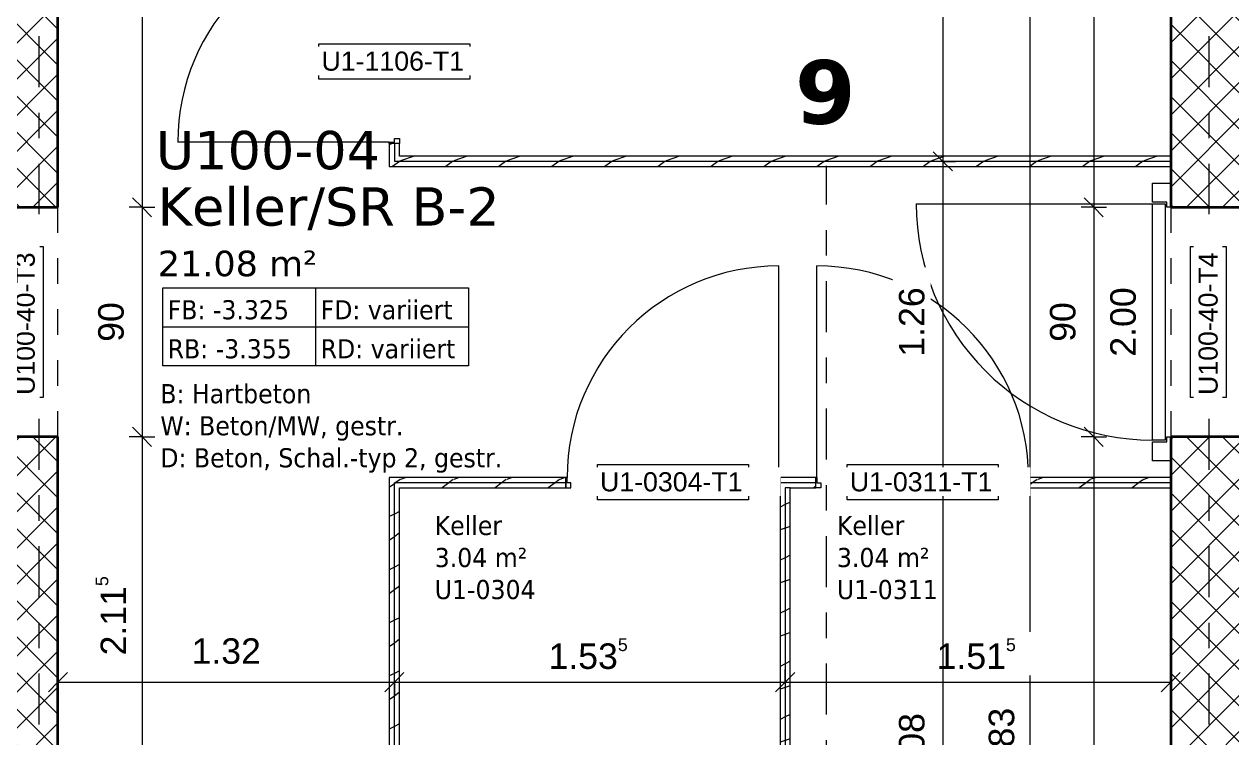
# Model space of a CAD drawing. Header units: metres. Extents: x -35.6 to 33, y -4 to 38.1.
# Drawn here: x -3.685 to 1.052, y 24.391 to 27.19 of the extents above; entities that cross this region are included whole.
import ezdxf

# ---------------------------------------------------------------- set-up
doc = ezdxf.new("R2010")
doc.units = ezdxf.units.M
doc.linetypes.add('_Rasterlinie_', pattern=[0.375, 0.2, -0.05, 0.075, -0.05])
doc.linetypes.add('Strich Punkt fein', pattern=[0.2, 0.1, -0.05, 0, -0.05])
for name, color, linetype, lineweight in [('A-____-____-DIMS', 7, 'Continuous', 5), ('A-____-____-DIMS-50', 7, 'Continuous', 5), ('A-AREA-____-IDEN', 7, 'Continuous', 5), ('A-DOOR-____-IDEN', 7, 'Continuous', 5), ('A-DOOR-____-OTLN', 7, 'Continuous', 9), ('A-DOOR-FRAM-MCUT', 7, 'Continuous', 9), ('A-DOOR-OPNG-OTLN', 7, 'Continuous', 9), ('A-WALL-____-MCUT', 7, 'Continuous', 35), ('A-WALL-____-PATT', 7, 'Continuous', 35), ('A-WALL-FNSH-MCUT', 7, 'Continuous', 35), ('S-GRID-____-OTLN', 7, 'Continuous', 5)]:
    doc.layers.add(name, color=color, linetype=linetype, lineweight=lineweight)
doc.layers.add('S-GRID-____-IDEN', color=7, linetype='Continuous', lineweight=9, true_color=0x5555aa)
doc.styles.add('Arial', font='arial.ttf', dxfattribs={"height": 0.1})
doc.styles.add('Arial_1', font='arial.ttf', dxfattribs={"height": 0.075})
doc.styles.add('Verdana_2', font='verdana.ttf', dxfattribs={"height": 0.1})
doc.styles.add('Verdana_3', font='verdana.ttf', dxfattribs={"width": 0.9, "height": 0.075})
doc.styles.add('Verdana_4', font='verdana.ttf', dxfattribs={"height": 0.15})
doc.styles.add('Verdana_B', font='verdana.ttf', dxfattribs={"height": 0.25})
doc.dimstyles.new('Arial_2_00mm_fein', dxfattribs={"dimscale": 0.3048, "dimtxt": 0.102026, "dimasz": 0.246063, "dimexe": 0.164042, "dimexo": 0.0625, "dimgap": 0.123031, "dimtad": 1, "dimdec": 1, "dimlfac": 100, "dimrnd": 0.5, "dimdsep": 46, "dimtxsty": 'Arial', "dimblk1": 'OBLIQUE', "dimblk2": 'OBLIQUE', "dimsah": 1, "dimcen": 0.09, "dimazin": 0, "dimtfac": 1, "dimtdec": 4, "dimtix": 1, "dimtmove": 0, "dimatfit": 3, "dimfxl": 0.164042, "dimfxlon": 1, "dimtvp": 1, "dimtfill": 1, "dimtolj": 1, "dimtzin": 0, "dimarcsym": 2})
doc.dimstyles.new('Arial_2_00mm_fein_2', dxfattribs={"dimscale": 0.3048, "dimtxt": 0.102026, "dimasz": 0.246063, "dimexe": 0.164042, "dimexo": 0.0625, "dimgap": 0.123031, "dimtad": 1, "dimrnd": 0.005, "dimzin": 0, "dimdsep": 46, "dimtxsty": 'Arial', "dimblk1": 'OBLIQUE', "dimblk2": 'OBLIQUE', "dimsah": 1, "dimcen": 0.09, "dimazin": 0, "dimtfac": 1, "dimtdec": 4, "dimtix": 1, "dimtmove": 0, "dimatfit": 3, "dimfxl": 0.164042, "dimfxlon": 1, "dimtvp": 1, "dimtfill": 1, "dimtolj": 1, "dimtzin": 0, "dimarcsym": 2})
doc.dimstyles.new('SUB_Rohbau_fein', dxfattribs={"dimscale": 0.3048, "dimtxt": 0.102026, "dimasz": 0.246063, "dimexe": 0.164042, "dimexo": 0.0625, "dimgap": 0.123031, "dimtad": 1, "dimdec": 1, "dimlfac": 100, "dimrnd": 0.5, "dimdsep": 46, "dimtxsty": 'Arial', "dimblk1": 'OBLIQUE', "dimblk2": 'OBLIQUE', "dimsah": 1, "dimcen": 0.09, "dimazin": 0, "dimtfac": 1, "dimtdec": 4, "dimtix": 1, "dimtmove": 0, "dimatfit": 3, "dimfxl": 0.164042, "dimfxlon": 1, "dimtvp": 1, "dimtfill": 1, "dimtolj": 1, "dimtzin": 0, "dimarcsym": 2})
doc.dimstyles.new('SUB_Rohbau_fein_1', dxfattribs={"dimscale": 0.3048, "dimtxt": 0.102026, "dimasz": 0.246063, "dimexe": 0.164042, "dimexo": 0.0625, "dimgap": 0.123031, "dimtad": 1, "dimrnd": 0.005, "dimzin": 0, "dimdsep": 46, "dimtxsty": 'Arial', "dimblk1": 'OBLIQUE', "dimblk2": 'OBLIQUE', "dimsah": 1, "dimcen": 0.09, "dimazin": 0, "dimtfac": 1, "dimtdec": 4, "dimtix": 1, "dimtmove": 0, "dimatfit": 3, "dimfxl": 0.164042, "dimfxlon": 1, "dimtvp": 1, "dimtfill": 1, "dimtolj": 1, "dimtzin": 0, "dimarcsym": 2})
doc.dimstyles.new('SUB_Rohbau_fein_2', dxfattribs={"dimscale": 0.3048, "dimtxt": 0.102026, "dimasz": 0.246063, "dimexe": 0.164042, "dimexo": 0.0625, "dimgap": 0.123031, "dimtad": 1, "dimrnd": 0.005, "dimzin": 0, "dimdsep": 46, "dimtxsty": 'Arial', "dimblk1": 'OBLIQUE', "dimblk2": 'OBLIQUE', "dimsah": 1, "dimcen": 0.09, "dimazin": 0, "dimtfac": 1, "dimtdec": 4, "dimtix": 1, "dimtmove": 2, "dimatfit": 3, "dimfxl": 0.164042, "dimfxlon": 1, "dimtvp": 1, "dimtfill": 1, "dimtolj": 1, "dimtzin": 0, "dimarcsym": 2})
doc.dimstyles.new('SUB_Rohbau_fein_7', dxfattribs={"dimscale": 0.3048, "dimtxt": 0.102026, "dimasz": 0.246063, "dimexe": 0.164042, "dimexo": 0.0625, "dimgap": 0.123031, "dimtad": 1, "dimrnd": 0.005, "dimzin": 0, "dimdsep": 46, "dimtxsty": 'Arial', "dimblk1": 'OBLIQUE', "dimblk2": 'OBLIQUE', "dimsah": 1, "dimcen": 0.09, "dimazin": 0, "dimtfac": 1, "dimtdec": 4, "dimtix": 1, "dimtmove": 0, "dimatfit": 3, "dimfxl": 0.164042, "dimfxlon": 1, "dimtvp": 1, "dimtfill": 1, "dimtolj": 1, "dimtzin": 0, "dimarcsym": 2})
pattern_1 = [(45, (0, 0), (-0.07071068, 0.07071068), []), (135, (0, 0), (-0.07071068, -0.07071068), [])]
pattern_2 = [(216.87, (0.0833, 0.20825), (0.624749256, 0.416501116), [0.10412, -0.93712]), (206.565, (0.20825, 0.14578), (-0.20825414, -0.2082493), [0.23283, -0.23283]), (198.435, (0.20825, 0.04165), (-0.41650024, -0.20824584), [0.13171, -0.52684])]

# ---------------------------------------------------------------- blocks, each defined once
blk = doc.blocks.new('TU DF 1 - Rahmenstock - stumpf einschlagend - 800x1900 Kellerabteil-41621821--01_UG_OK_FFB_AF_ro')
at = {"layer": 'A-DOOR-FRAM-MCUT', "color": 253, "true_color": 0x999999}
for p, q in [((-0.42, 0.02), (-0.4, 0.02)), ((-0.42, -0.02), (-0.42, 0.02)), ((-0.4, 0.02), (-0.4, 0)), ((0.4, 0.02), (0.42, 0.02)), ((0.4, 0), (0.4, 0.02)), ((0.42, 0.02), (0.42, -0.02)), ((-0.415, -0.02), (-0.42, -0.02)), ((-0.415, 0), (-0.415, -0.02)), ((-0.4, 0), (-0.415, 0)), ((0.415, 0), (0.4, 0)), ((0.415, -0.02), (0.415, 0)), ((0.42, -0.02), (0.415, -0.02))]:
    blk.add_line(p, q, dxfattribs=at)
at = {"layer": 'A-DOOR-OPNG-OTLN', "color": 253, "true_color": 0x999999}
blk.add_line((0.415, -0.02), (0.415, -0.85), dxfattribs=at)
blk.add_arc((0.415, -0.02), 0.83, 180, 270, dxfattribs=at)
blk = doc.blocks.new('TU DF 1 - Rahmenstock - stumpf einschlagend - 800x1900 Kellerabteil-V13--01_UG_OK_FFB_AF_ro')
at = {"layer": 'A-DOOR-FRAM-MCUT', "color": 253, "true_color": 0x999999}
for p, q in [((-0.415, 0.02), (-0.42, 0.02)), ((-0.42, 0.02), (-0.42, -0.02)), ((-0.415, 0), (-0.415, 0.02)), ((-0.4, 0), (-0.415, 0)), ((-0.4, -0.02), (-0.4, 0)), ((0.415, 0), (0.4, 0)), ((0.4, 0), (0.4, -0.02)), ((0.42, 0.02), (0.415, 0.02)), ((0.415, 0.02), (0.415, 0)), ((0.42, -0.02), (0.42, 0.02)), ((-0.42, -0.02), (-0.4, -0.02)), ((0.4, -0.02), (0.42, -0.02))]:
    blk.add_line(p, q, dxfattribs=at)
at = {"layer": 'A-DOOR-OPNG-OTLN', "color": 253, "true_color": 0x999999}
blk.add_line((0.415, 0.02), (0.415, 0.85), dxfattribs=at)
blk.add_arc((0.415, 0.02), 0.83, 90, 180, dxfattribs=at)
blk = doc.blocks.new('StA_TU_HBR_1HDF - n_B_90x200-42359773--01_UG_OK_FFB_AF_ro')
at = {"layer": 'A-DOOR-____-OTLN', "linetype": 'Strich Punkt fein'}
for p, q in [((0.45, 0.125), (-0.45, 0.125)), ((-0.45, -0.125), (0.45, -0.125))]:
    blk.add_line(p, q, dxfattribs=at)
at = {"layer": 'A-DOOR-____-OTLN'}
for p, q in [((-0.463, -0.197), (-0.463, -0.147)), ((-0.463, -0.147), (0.463, -0.147)), ((0.463, -0.147), (0.463, -0.197)), ((0.463, -0.197), (-0.463, -0.197))]:
    blk.add_line(p, q, dxfattribs=at)
at = {"layer": 'A-DOOR-FRAM-MCUT'}
for p, q in [((-0.545, -0.125), (-0.45, -0.125)), ((-0.545, -0.197), (-0.545, -0.125)), ((-0.47, -0.14), (-0.47, -0.197)), ((-0.45, -0.14), (-0.47, -0.14)), ((-0.45, -0.125), (-0.45, -0.14)), ((0.45, -0.125), (0.545, -0.125)), ((0.45, -0.14), (0.45, -0.125)), ((0.47, -0.14), (0.45, -0.14)), ((0.47, -0.197), (0.47, -0.14)), ((0.545, -0.125), (0.545, -0.197)), ((-0.47, -0.197), (-0.545, -0.197)), ((0.545, -0.197), (0.47, -0.197))]:
    blk.add_line(p, q, dxfattribs=at)
at = {"layer": 'A-DOOR-OPNG-OTLN'}
blk.add_line((-0.463, -1.123), (-0.463, -0.197), dxfattribs=at)
blk.add_arc((-0.463, -0.197), 0.926, 270, 0, dxfattribs=at)
blk = doc.blocks.new('StA_TU_HBR_1HDF - n_B_90x200-42359774--01_UG_OK_FFB_AF_ro')
at = {"layer": 'A-DOOR-____-OTLN', "linetype": 'Strich Punkt fein'}
for p, q in [((0.45, 0.15), (-0.45, 0.15)), ((-0.45, -0.15), (0.45, -0.15))]:
    blk.add_line(p, q, dxfattribs=at)
at = {"layer": 'A-DOOR-____-OTLN'}
for p, q in [((-0.463, -0.222), (-0.463, -0.172)), ((-0.463, -0.172), (0.463, -0.172)), ((0.463, -0.172), (0.463, -0.222)), ((0.463, -0.222), (-0.463, -0.222))]:
    blk.add_line(p, q, dxfattribs=at)
at = {"layer": 'A-DOOR-FRAM-MCUT'}
for p, q in [((-0.545, -0.15), (-0.45, -0.15)), ((-0.545, -0.222), (-0.545, -0.15)), ((-0.47, -0.165), (-0.47, -0.222)), ((-0.45, -0.165), (-0.47, -0.165)), ((-0.45, -0.15), (-0.45, -0.165)), ((0.45, -0.15), (0.545, -0.15)), ((0.45, -0.165), (0.45, -0.15)), ((0.47, -0.165), (0.45, -0.165)), ((0.47, -0.222), (0.47, -0.165)), ((0.545, -0.15), (0.545, -0.222)), ((-0.47, -0.222), (-0.545, -0.222)), ((0.545, -0.222), (0.47, -0.222))]:
    blk.add_line(p, q, dxfattribs=at)
at = {"layer": 'A-DOOR-OPNG-OTLN'}
blk.add_line((-0.463, -1.148), (-0.463, -0.222), dxfattribs=at)
blk.add_arc((-0.463, -0.222), 0.926, 270, 0, dxfattribs=at)
blk = doc.blocks.new('Beschriftung_Räume-SUB - OK_varriert-31033571--01_UG_OK_FFB_AF_ro')
at = {"layer": 'A-AREA-____-IDEN'}
for p, q in [((0, -0.01263), (0.024, -0.01263)), ((0, -0.018752), (0, -0.01263)), ((0.012, -0.01263), (0.012, -0.018752)), ((0.024, -0.01263), (0.024, -0.018752)), ((0, -0.015691), (0.024, -0.015691)), ((0.024, -0.018752), (0, -0.018752))]:
    blk.add_line(p, q, dxfattribs=at)
blk = doc.blocks.new('DIMBLOCK245--01_UG_OK_FFB_AF_ro')
at = {"layer": 'A-____-____-DIMS-50'}
for p, q in [((-3.223, 30.2016), (-3.2605, 30.2391)), ((-3.223, 30.2016), (-3.273, 30.2016)), ((-3.223, 30.2016), (-3.223, 26.4716)), ((-3.223, 30.2016), (-3.1855, 30.1641)), ((-3.223, 30.2016), (-3.173, 30.2016)), ((-3.223, 26.4716), (-3.2605, 26.5091)), ((-3.223, 26.4716), (-3.273, 26.4716)), ((-3.223, 26.4716), (-3.1855, 26.4341)), ((-3.223, 26.4716), (-3.173, 26.4716))]:
    blk.add_line(p, q, dxfattribs=at)
at = {"layer": 'A-____-____-DIMS-50', "color": 0, "insert": (-3.395, 28.2009), "char_height": 0.1, "width": 0.325653, "attachment_point": 1, "rotation": 90, "line_spacing_factor": 0.941778, "style": 'Arial', "bg_fill": 3, "box_fill_scale": 1.25, "bg_fill_color": 256, "bg_fill_true_color": 13158600, "bg_fill_transparency": 0}
blk.add_mtext('3.73', dxfattribs=at)
blk = doc.blocks.new('_Oblique')
at = {"color": 0, "linetype": 'ByBlock', "lineweight": -2}
blk.add_line((-0.5, -0.5), (0.5, 0.5), dxfattribs=at)
blk = doc.blocks.new('DIMBLOCK246--01_UG_OK_FFB_AF_ro')
at = {"layer": 'A-____-____-DIMS-50'}
for p, q in [((-3.223, 26.4716), (-3.2605, 26.5091)), ((-3.223, 26.4716), (-3.273, 26.4716)), ((-3.223, 26.4716), (-3.223, 25.5716)), ((-3.223, 26.4716), (-3.1855, 26.4341)), ((-3.223, 26.4716), (-3.173, 26.4716)), ((-3.223, 25.5716), (-3.2605, 25.6091)), ((-3.223, 25.5716), (-3.273, 25.5716)), ((-3.223, 25.5716), (-3.1855, 25.5341)), ((-3.223, 25.5716), (-3.173, 25.5716))]:
    blk.add_line(p, q, dxfattribs=at)
at = {"layer": 'A-____-____-DIMS-50', "color": 0, "insert": (-3.395, 25.944), "char_height": 0.1, "width": 0.186088, "attachment_point": 1, "rotation": 90, "line_spacing_factor": 0.941778, "style": 'Arial', "bg_fill": 3, "box_fill_scale": 1.25, "bg_fill_color": 256, "bg_fill_true_color": 13158600, "bg_fill_transparency": 0}
blk.add_mtext('90', dxfattribs=at)
blk = doc.blocks.new('DIMBLOCK247--01_UG_OK_FFB_AF_ro')
at = {"layer": 'A-____-____-DIMS-50'}
for p, q in [((-3.223, 25.5716), (-3.2605, 25.6091)), ((-3.223, 25.5716), (-3.273, 25.5716)), ((-3.223, 25.5716), (-3.223, 23.4566)), ((-3.223, 25.5716), (-3.1855, 25.5341)), ((-3.223, 25.5716), (-3.173, 25.5716)), ((-3.223, 23.4566), (-3.273, 23.4566)), ((-3.223, 23.4566), (-3.2605, 23.4941)), ((-3.223, 23.4566), (-3.1855, 23.4191)), ((-3.223, 23.4566), (-3.173, 23.4566))]:
    blk.add_line(p, q, dxfattribs=at)
at = {"layer": 'A-____-____-DIMS-50', "color": 0, "insert": (-3.4053, 24.714), "char_height": 0.1, "width": 0.388091, "attachment_point": 1, "rotation": 90, "line_spacing_factor": 0.941778, "style": 'Arial', "bg_fill": 3, "box_fill_scale": 1.25, "bg_fill_color": 256, "bg_fill_true_color": 13158600, "bg_fill_transparency": 0}
blk.add_mtext('2.11\\A2\\H0.5x;\\S5^  ;\\H2x;', dxfattribs=at)
blk = doc.blocks.new('DIMBLOCK252--01_UG_OK_FFB_AF_ro')
at = {"layer": 'A-____-____-DIMS-50'}
for p, q in [((0.5102, 31.1016), (0.4727, 31.1391)), ((0.5102, 31.1016), (0.4602, 31.1016)), ((0.5102, 31.1016), (0.5102, 26.4716)), ((0.5102, 31.1016), (0.5477, 31.0641)), ((0.5102, 31.1016), (0.5602, 31.1016)), ((0.5102, 26.4716), (0.4727, 26.5091)), ((0.5102, 26.4716), (0.4602, 26.4716)), ((0.5102, 26.4716), (0.5477, 26.4341)), ((0.5102, 26.4716), (0.5602, 26.4716))]:
    blk.add_line(p, q, dxfattribs=at)
at = {"layer": 'A-____-____-DIMS-50', "color": 0, "insert": (0.3382, 28.6509), "char_height": 0.1, "width": 0.325653, "attachment_point": 1, "rotation": 90, "line_spacing_factor": 0.941778, "style": 'Arial', "bg_fill": 3, "box_fill_scale": 1.25, "bg_fill_color": 256, "bg_fill_true_color": 13158600, "bg_fill_transparency": 0}
blk.add_mtext('4.63', dxfattribs=at)
blk = doc.blocks.new('DIMBLOCK253--01_UG_OK_FFB_AF_ro')
at = {"layer": 'A-____-____-DIMS-50'}
for p, q in [((0.5102, 26.4716), (0.4727, 26.5091)), ((0.5102, 26.4716), (0.4602, 26.4716)), ((0.5102, 26.4716), (0.5102, 25.5716)), ((0.5102, 26.4716), (0.5477, 26.4341)), ((0.5102, 26.4716), (0.5602, 26.4716)), ((0.5102, 25.5716), (0.4727, 25.6091)), ((0.5102, 25.5716), (0.4602, 25.5716)), ((0.5102, 25.5716), (0.5477, 25.5341)), ((0.5102, 25.5716), (0.5602, 25.5716))]:
    blk.add_line(p, q, dxfattribs=at)
at = {"layer": 'A-____-____-DIMS-50', "color": 0, "char_height": 0.1, "attachment_point": 1, "rotation": 90, "line_spacing_factor": 0.941778, "style": 'Arial', "bg_fill": 3, "box_fill_scale": 1.25, "bg_fill_color": 256, "bg_fill_true_color": 13158600, "bg_fill_transparency": 0}
for s, insert, width in [('2.00', (0.5748, 25.8859), 0.325653), ('90', (0.3382, 25.944), 0.186088)]:
    blk.add_mtext(s, dxfattribs=dict(at, insert=insert, width=width))
blk = doc.blocks.new('DIMBLOCK254--01_UG_OK_FFB_AF_ro')
at = {"layer": 'A-____-____-DIMS-50'}
for p, q in [((0.5102, 25.5716), (0.4727, 25.6091)), ((0.5102, 25.5716), (0.4602, 25.5716)), ((0.5102, 25.5716), (0.5102, 18.2716)), ((0.5102, 25.5716), (0.5477, 25.5341)), ((0.5102, 25.5716), (0.5602, 25.5716)), ((0.5102, 18.2716), (0.4727, 18.3091)), ((0.5102, 18.2716), (0.4602, 18.2716)), ((0.5102, 18.2716), (0.5477, 18.2341)), ((0.5102, 18.2716), (0.5602, 18.2716))]:
    blk.add_line(p, q, dxfattribs=at)
at = {"layer": 'A-____-____-DIMS-50', "color": 0, "insert": (0.3382, 21.7859), "char_height": 0.1, "width": 0.325653, "attachment_point": 1, "rotation": 90, "line_spacing_factor": 0.941778, "style": 'Arial', "bg_fill": 3, "box_fill_scale": 1.25, "bg_fill_color": 256, "bg_fill_true_color": 13158600, "bg_fill_transparency": 0}
blk.add_mtext('7.30', dxfattribs=at)
blk = doc.blocks.new('DIMBLOCK255--01_UG_OK_FFB_AF_ro')
at = {"layer": 'A-____-____-DIMS-50'}
for p, q in [((0.2602, 31.1016), (0.2227, 31.1391)), ((0.2602, 31.1016), (0.2102, 31.1016)), ((0.2602, 18.2716), (0.2602, 31.1016)), ((0.2602, 31.1016), (0.2977, 31.0641)), ((0.2602, 31.1016), (0.3102, 31.1016)), ((0.2602, 18.2716), (0.2227, 18.3091)), ((0.2602, 18.2716), (0.2102, 18.2716)), ((0.2602, 18.2716), (0.2977, 18.2341)), ((0.2602, 18.2716), (0.3102, 18.2716))]:
    blk.add_line(p, q, dxfattribs=at)
at = {"layer": 'A-____-____-DIMS-50', "color": 0, "insert": (0.0982, 24.1591), "char_height": 0.1, "width": 0.418697, "attachment_point": 1, "rotation": 90, "line_spacing_factor": 0.941778, "style": 'Arial', "bg_fill": 3, "box_fill_scale": 1.25, "bg_fill_color": 256, "bg_fill_true_color": 13158600, "bg_fill_transparency": 0}
blk.add_mtext('12.83', dxfattribs=at)
blk = doc.blocks.new('DIMBLOCK1058--01_UG_OK_FFB_AF_ro')
at = {"layer": 'A-____-____-DIMS-50'}
for p, q in [((-3.553, 24.6091), (-3.553, 24.6591)), ((-3.553, 24.6091), (-3.5155, 24.6466)), ((-2.233, 24.6091), (-2.233, 24.6591)), ((-2.233, 24.6091), (-2.1955, 24.6466)), ((-3.553, 24.6091), (-3.5905, 24.5716)), ((-3.553, 24.6091), (-2.233, 24.6091)), ((-3.553, 24.6091), (-3.553, 24.5591)), ((-2.233, 24.6091), (-2.2705, 24.5716)), ((-2.233, 24.6091), (-2.233, 24.5591))]:
    blk.add_line(p, q, dxfattribs=at)
at = {"layer": 'A-____-____-DIMS-50', "color": 0, "insert": (-3.0287, 24.7811), "char_height": 0.1, "width": 0.325653, "attachment_point": 1, "line_spacing_factor": 0.941778, "style": 'Arial', "bg_fill": 3, "box_fill_scale": 1.25, "bg_fill_color": 256, "bg_fill_true_color": 13158600, "bg_fill_transparency": 0}
blk.add_mtext('1.32', dxfattribs=at)
blk = doc.blocks.new('DIMBLOCK1059--01_UG_OK_FFB_AF_ro')
at = {"layer": 'A-____-____-DIMS-50'}
for p, q in [((-2.233, 24.6091), (-2.233, 24.6591)), ((-2.233, 24.6091), (-2.1955, 24.6466)), ((-0.7005, 24.6091), (-0.7005, 24.6591)), ((-0.7005, 24.6091), (-0.663, 24.6466)), ((-2.233, 24.6091), (-2.2705, 24.5716)), ((-2.233, 24.6091), (-0.7005, 24.6091)), ((-2.233, 24.6091), (-2.233, 24.5591)), ((-0.7005, 24.6091), (-0.738, 24.5716)), ((-0.7005, 24.6091), (-0.7005, 24.5591))]:
    blk.add_line(p, q, dxfattribs=at)
at = {"layer": 'A-____-____-DIMS-50', "color": 0, "insert": (-1.6285, 24.7811), "char_height": 0.1, "width": 0.388091, "attachment_point": 1, "line_spacing_factor": 0.941778, "style": 'Arial', "bg_fill": 3, "box_fill_scale": 1.25, "bg_fill_color": 256, "bg_fill_true_color": 13158600, "bg_fill_transparency": 0}
blk.add_mtext('1.53\\A2\\H0.5x;\\S5^  ;\\H2x;', dxfattribs=at)
blk = doc.blocks.new('DIMBLOCK1060--01_UG_OK_FFB_AF_ro')
at = {"layer": 'A-____-____-DIMS-50'}
for p, q in [((-0.7005, 24.6091), (-0.7005, 24.6591)), ((-0.7005, 24.6091), (-0.663, 24.6466)), ((0.812, 24.6091), (0.812, 24.6591)), ((0.812, 24.6091), (0.8495, 24.6466)), ((-0.7005, 24.6091), (-0.738, 24.5716)), ((-0.7005, 24.6091), (0.812, 24.6091)), ((-0.7005, 24.6091), (-0.7005, 24.5591)), ((0.812, 24.6091), (0.7745, 24.5716)), ((0.812, 24.6091), (0.812, 24.5591))]:
    blk.add_line(p, q, dxfattribs=at)
at = {"layer": 'A-____-____-DIMS-50', "color": 0, "insert": (-0.106, 24.7811), "char_height": 0.1, "width": 0.388091, "attachment_point": 1, "line_spacing_factor": 0.941778, "style": 'Arial', "bg_fill": 3, "box_fill_scale": 1.25, "bg_fill_color": 256, "bg_fill_true_color": 13158600, "bg_fill_transparency": 0}
blk.add_mtext('1.51\\A2\\H0.5x;\\S5^  ;\\H2x;', dxfattribs=at)
blk = doc.blocks.new('DIMBLOCK1062--01_UG_OK_FFB_AF_ro')
at = {"layer": 'A-____-____-DIMS-50'}
for p, q in [((-0.082, 28.3316), (-0.132, 28.3316)), ((-0.082, 28.3316), (-0.1195, 28.3691)), ((-0.082, 28.3316), (-0.082, 26.6516)), ((-0.082, 28.3316), (-0.0445, 28.2941)), ((-0.082, 28.3316), (-0.032, 28.3316)), ((-0.082, 26.6516), (-0.1195, 26.6891)), ((-0.082, 26.6516), (-0.132, 26.6516)), ((-0.082, 26.6516), (-0.0445, 26.6141)), ((-0.082, 26.6516), (-0.032, 26.6516))]:
    blk.add_line(p, q, dxfattribs=at)
at = {"layer": 'A-____-____-DIMS-50', "color": 0, "insert": (-0.254, 27.3279), "char_height": 0.1, "width": 0.325653, "attachment_point": 1, "rotation": 90, "line_spacing_factor": 0.941778, "style": 'Arial', "bg_fill": 3, "box_fill_scale": 1.25, "bg_fill_color": 256, "bg_fill_true_color": 13158600, "bg_fill_transparency": 0}
blk.add_mtext('1.68', dxfattribs=at)
blk = doc.blocks.new('DIMBLOCK1063--01_UG_OK_FFB_AF_ro')
at = {"layer": 'A-____-____-DIMS-50'}
for p, q in [((-0.082, 26.6516), (-0.1195, 26.6891)), ((-0.082, 26.6516), (-0.132, 26.6516)), ((-0.082, 26.6516), (-0.082, 25.3916)), ((-0.082, 26.6516), (-0.0445, 26.6141)), ((-0.082, 26.6516), (-0.032, 26.6516)), ((-0.082, 25.3916), (-0.1195, 25.4291)), ((-0.082, 25.3916), (-0.132, 25.3916)), ((-0.082, 25.3916), (-0.0445, 25.3541)), ((-0.082, 25.3916), (-0.032, 25.3916))]:
    blk.add_line(p, q, dxfattribs=at)
at = {"layer": 'A-____-____-DIMS-50', "color": 0, "insert": (-0.254, 25.8859), "char_height": 0.1, "width": 0.325653, "attachment_point": 1, "rotation": 90, "line_spacing_factor": 0.941778, "style": 'Arial', "bg_fill": 3, "box_fill_scale": 1.25, "bg_fill_color": 256, "bg_fill_true_color": 13158600, "bg_fill_transparency": 0}
blk.add_mtext('1.26', dxfattribs=at)
blk = doc.blocks.new('DIMBLOCK1064--01_UG_OK_FFB_AF_ro')
at = {"layer": 'A-____-____-DIMS-50'}
for p, q in [((-0.082, 25.3916), (-0.1195, 25.4291)), ((-0.082, 25.3916), (-0.132, 25.3916)), ((-0.082, 25.3916), (-0.082, 23.3116)), ((-0.082, 25.3916), (-0.0445, 25.3541)), ((-0.082, 25.3916), (-0.032, 25.3916)), ((-0.082, 23.3116), (-0.132, 23.3116)), ((-0.082, 23.3116), (-0.1195, 23.3491)), ((-0.082, 23.3116), (-0.0445, 23.2741)), ((-0.082, 23.3116), (-0.032, 23.3116))]:
    blk.add_line(p, q, dxfattribs=at)
at = {"layer": 'A-____-____-DIMS-50', "color": 0, "insert": (-0.254, 24.2159), "char_height": 0.1, "width": 0.325653, "attachment_point": 1, "rotation": 90, "line_spacing_factor": 0.941778, "style": 'Arial', "bg_fill": 3, "box_fill_scale": 1.25, "bg_fill_color": 256, "bg_fill_true_color": 13158600, "bg_fill_transparency": 0}
blk.add_mtext('2.08', dxfattribs=at)

msp = doc.modelspace()

# ---------------------------------------------------------------- hatches: boundary and pattern name
at = {"layer": 'A-WALL-____-PATT', "lineweight": 9}
h = msp.add_hatch(dxfattribs=at)
h.set_pattern_fill('FP_1', color=256, style=0, pattern_type=2)
h.set_pattern_definition(pattern_1)
h.paths.add_polyline_path([(1.112, 19.9616), (1.112, 25.5716), (0.812, 25.5716), (0.812, 19.9616)])
h.paths.add_polyline_path([(1.112, 26.4716), (1.112, 31.1016), (0.812, 31.1016), (0.812, 26.4716)])
h = msp.add_hatch(dxfattribs=at)
h.set_pattern_fill('FP_1', color=256, style=0, pattern_type=2)
h.set_pattern_definition(pattern_1)
h.paths.add_polyline_path([(-3.803, 23.4566), (-3.553, 23.4566), (-3.553, 25.5716), (-3.803, 25.5716), (-3.803, 23.5841)])
h.paths.add_polyline_path([(-3.803, 26.4716), (-3.553, 26.4716), (-3.553, 30.5016), (-3.803, 30.5016), (-3.803, 26.5231)])
at = {"layer": 'A-WALL-____-PATT', "lineweight": 9, "true_color": 0xc3b7ad}
h = msp.add_hatch(dxfattribs=at)
h.set_pattern_fill('FP_4', color=9, style=0, pattern_type=2)
h.set_pattern_definition(pattern_2)
h.paths.add_polyline_path([(-2.253, 26.6516), (-2.233, 26.6516), (-2.233, 26.7216), (-2.253, 26.7216), (-2.253, 26.6716)])
h.paths.add_polyline_path([(-2.253, 27.5616), (-2.233, 27.5616), (-2.233, 28.3516), (-2.253, 28.3516), (-2.253, 27.6209)])
h = msp.add_hatch(dxfattribs=at)
h.set_pattern_fill('FP_4', color=9, style=0, pattern_type=2)
h.set_pattern_definition(pattern_2)
h.paths.add_polyline_path([(-2.233, 26.6716), (-2.213, 26.6716), (-2.213, 26.7216), (-2.233, 26.7216)])
h.paths.add_polyline_path([(-2.213, 27.5616), (-2.213, 28.3316), (-2.233, 28.3313), (-2.233, 27.5616)])
h = msp.add_hatch(dxfattribs=at)
h.set_pattern_fill('FP_4', color=9, style=0, pattern_type=2)
h.set_pattern_definition(pattern_2)
h.paths.add_polyline_path([(0.6568, 26.6516), (0.812, 26.6516), (0.812, 26.6716), (-2.233, 26.6716), (-2.233, 26.6516), (0.5425, 26.6516)])
h = msp.add_hatch(dxfattribs=at)
h.set_pattern_fill('FP_4', color=9, style=0, pattern_type=2)
h.set_pattern_definition(pattern_2)
h.paths.add_polyline_path([(0.6741, 26.6316), (0.812, 26.6316), (0.812, 26.6516), (-2.253, 26.6516), (-2.253, 26.6316), (0.5393, 26.6316)])
h = msp.add_hatch(dxfattribs=at)
h.set_pattern_fill('FP_4', color=9, style=0, pattern_type=2)
h.set_pattern_definition(pattern_2)
h.paths.add_polyline_path([(0.812, 25.3916), (0.812, 25.4116), (0.2595, 25.4116), (0.2595, 25.3916), (0.79, 25.3916)])
h.paths.add_polyline_path([(-2.233, 25.3916), (-1.5605, 25.3916), (-1.5605, 25.4116), (-2.253, 25.4116), (-2.253, 25.3916), (-2.2332, 25.3916)])
h.paths.add_polyline_path([(-0.7005, 25.3916), (-0.5805, 25.3916), (-0.5805, 25.4116), (-0.7205, 25.4116), (-0.7205, 25.3916)])
h = msp.add_hatch(dxfattribs=at)
h.set_pattern_fill('FP_4', color=9, style=0, pattern_type=2)
h.set_pattern_definition(pattern_2)
h.paths.add_polyline_path([(-2.233, 19.7516), (-2.233, 20.6116), (-2.253, 20.6116), (-2.253, 19.7516)])
h.paths.add_polyline_path([(-2.253, 21.4516), (-2.233, 21.4516), (-2.233, 21.5916), (-2.253, 21.5916), (-2.253, 21.5216)])
h.paths.add_polyline_path([(-2.233, 22.4316), (-2.2332, 25.3916), (-2.253, 25.3916), (-2.253, 22.4316)])
h = msp.add_hatch(dxfattribs=at)
h.set_pattern_fill('FP_4', color=9, style=0, pattern_type=2)
h.set_pattern_definition(pattern_2)
h.paths.add_polyline_path([(-2.213, 25.3716), (-1.5605, 25.3716), (-1.5605, 25.3916), (-2.233, 25.3916), (-2.233, 25.3716)])
h.paths.add_polyline_path([(-0.5805, 25.3716), (-0.5805, 25.3916), (-0.7205, 25.3916), (-0.7205, 25.3716), (-0.6805, 25.3716)])
h.paths.add_polyline_path([(0.2595, 25.3716), (0.812, 25.3716), (0.812, 25.3916), (0.2595, 25.3916)])
h = msp.add_hatch(dxfattribs=at)
h.set_pattern_fill('FP_4', color=9, style=0, pattern_type=2)
h.set_pattern_definition(pattern_2)
h.paths.add_polyline_path([(-2.213, 19.7516), (-2.213, 20.6116), (-2.233, 20.6116), (-2.233, 19.7516)])
h.paths.add_polyline_path([(-2.213, 21.4516), (-2.213, 21.5916), (-2.233, 21.5916), (-2.233, 21.4516)])
h.paths.add_polyline_path([(-2.233, 22.4316), (-2.213, 22.4316), (-2.213, 25.3716), (-2.233, 25.3716), (-2.233, 22.4584)])
h = msp.add_hatch(dxfattribs=at)
h.set_pattern_fill('FP_4', color=9, style=0, pattern_type=2)
h.set_pattern_definition(pattern_2)
h.paths.add_polyline_path([(-0.7205, 23.3316), (-0.7005, 23.3316), (-0.7005, 25.3716), (-0.7205, 25.3716), (-0.7205, 23.4566)])
h = msp.add_hatch(dxfattribs=at)
h.set_pattern_fill('FP_4', color=9, style=0, pattern_type=2)
h.set_pattern_definition(pattern_2)
h.paths.add_polyline_path([(-0.7005, 23.3316), (-0.6805, 23.3316), (-0.6805, 25.3716), (-0.7005, 25.3716), (-0.7005, 23.4566)])

# ---------------------------------------------------------------- linework, layer by layer
at = {"layer": 'A-DOOR-____-IDEN', "flags": 128}
for points in [[(-2.5291, 27.1134), (-1.9371, 27.1134), (-1.9371, 26.9744), (-2.5291, 26.9744)], [(-3.7498, 25.7255), (-3.7498, 26.3175), (-3.6108, 26.3175), (-3.6108, 25.7255)], [(0.8902, 25.7255), (0.8902, 26.3175), (1.0292, 26.3175), (1.0292, 25.7255)], [(-1.4366, 25.4634), (-0.8446, 25.4634), (-0.8446, 25.3244), (-1.4366, 25.3244)]]:
    msp.add_lwpolyline(points, close=True, dxfattribs=at)
at = {"layer": 'A-WALL-____-MCUT'}
for p, q in [((0.812, 31.1016), (0.812, 26.4716)), ((-3.553, 26.4716), (-3.553, 30.2016)), ((-3.803, 26.4716), (-3.553, 26.4716)), ((0.812, 26.4716), (1.112, 26.4716)), ((-3.553, 25.5716), (-3.803, 25.5716)), ((-3.553, 23.4566), (-3.553, 25.5716)), ((1.112, 25.5716), (0.812, 25.5716)), ((0.812, 25.5716), (0.812, 21.5416))]:
    msp.add_line(p, q, dxfattribs=at)
at = {"layer": 'A-WALL-____-MCUT', "color": 253, "lineweight": 9, "true_color": 0x999999}
for p, q in [((-2.233, 26.7216), (-2.233, 26.6516)), ((0.812, 26.6516), (-2.233, 26.6516)), ((-1.5605, 25.3916), (-2.233, 25.3916)), ((-2.233, 22.4316), (-2.233, 25.3916)), ((-0.5805, 25.3916), (-0.7205, 25.3916)), ((-0.6805, 25.3716), (-0.7005, 25.3716)), ((-0.7005, 25.3716), (-0.7005, 23.3316)), ((0.812, 25.3916), (0.2595, 25.3916))]:
    msp.add_line(p, q, dxfattribs=at)
at = {"layer": 'A-WALL-FNSH-MCUT', "color": 253, "lineweight": 9, "true_color": 0x999999}
for p, q in [((-2.213, 26.7216), (-2.253, 26.7216)), ((-2.253, 26.7216), (-2.253, 26.6316)), ((-2.213, 26.6716), (-2.213, 26.7216)), ((0.812, 26.6716), (-2.213, 26.6716)), ((-2.253, 26.6316), (0.812, 26.6316)), ((-1.5605, 25.4116), (-2.253, 25.4116)), ((-2.253, 25.4116), (-2.253, 22.4316)), ((-1.5605, 25.3716), (-1.5605, 25.4116)), ((-0.5805, 25.4116), (-0.7205, 25.4116)), ((-0.7205, 25.4116), (-0.7205, 23.3316)), ((-0.5805, 25.3716), (-0.5805, 25.4116)), ((0.812, 25.4116), (0.2595, 25.4116)), ((0.2595, 25.4116), (0.2595, 25.3716)), ((-2.213, 25.3716), (-1.5605, 25.3716)), ((-2.213, 23.3316), (-2.213, 25.3716)), ((-0.6805, 25.3716), (-0.5805, 25.3716)), ((-0.6805, 23.3316), (-0.6805, 25.3716)), ((0.2595, 25.3716), (0.812, 25.3716))]:
    msp.add_line(p, q, dxfattribs=at)
at = {"layer": 'S-GRID-____-OTLN', "color": 8, "linetype": '_Rasterlinie_', "true_color": 0x808080}
for p, q in [((-3.628, 33.6425), (-3.628, 15.5711)), ((0.962, 33.6425), (0.962, 15.5711)), ((-0.538, -3.518), (-0.538, 26.6349))]:
    msp.add_line(p, q, dxfattribs=at)

# ---------------------------------------------------------------- block references
at = {"layer": 'A-AREA-____-IDEN', "xscale": 49.99999999999998, "yscale": 49.99999999999998, "zscale": 49.99999999999998}
msp.add_blockref('Beschriftung_Räume-SUB - OK_varriert-31033571--01_UG_OK_FFB_AF_ro', (-3.142, 26.7868), dxfattribs=at)
at = {"layer": 'A-DOOR-____-OTLN', "color": 253, "true_color": 0x999999}
for p, rotation in [((-2.233, 27.1416), 270), ((-0.1605, 25.3916), 180)]:
    msp.add_blockref('TU DF 1 - Rahmenstock - stumpf einschlagend - 800x1900 Kellerabteil-41621821--01_UG_OK_FFB_AF_ro', p, dxfattribs=dict(at, rotation=rotation))
at = {"layer": 'A-DOOR-____-OTLN', "rotation": 269.9999999999999}
for name, p in [('StA_TU_HBR_1HDF - n_B_90x200-42359773--01_UG_OK_FFB_AF_ro', (-3.678, 26.0216)), ('StA_TU_HBR_1HDF - n_B_90x200-42359774--01_UG_OK_FFB_AF_ro', (0.962, 26.0216))]:
    msp.add_blockref(name, p, dxfattribs=at)
at = {"layer": 'A-DOOR-____-OTLN', "color": 253, "true_color": 0x999999}
msp.add_blockref('TU DF 1 - Rahmenstock - stumpf einschlagend - 800x1900 Kellerabteil-V13--01_UG_OK_FFB_AF_ro', (-1.1405, 25.3916), dxfattribs=at)

# ---------------------------------------------------------------- texts
at = {"layer": 'A-AREA-____-IDEN', "attachment_point": 1}
for s, insert, char_height, width, style in [('U100-04', (-3.1688, 26.7711), 0.15, 1.074261, 'Verdana_4'), ('Keller/SR B-2', (-3.1617, 26.5499), 0.15, 1.675527, 'Verdana_4'), ('21.08 m²', (-3.1612, 26.3014), 0.1, 0.817721, 'Verdana_2'), ('FB: -3.325', (-3.1225, 26.1073), 0.075, 0.624114, 'Verdana_3'), ('FD: variiert', (-2.5225, 26.1073), 0.075, 0.667405, 'Verdana_3'), ('RB: -3.355', (-3.1225, 25.9543), 0.075, 0.638544, 'Verdana_3'), ('RD: variiert', (-2.5225, 25.9543), 0.075, 0.681835, 'Verdana_3'), ('B: Hartbeton', (-3.1513, 25.7781), 0.075, 0.753987, 'Verdana_3'), ('W: Beton/MW, gestr.', (-3.1513, 25.6524), 0.075, 1.237405, 'Verdana_3'), ('D: Beton, Schal.-typ 2, gestr.', (-3.1513, 25.5267), 0.075, 1.73886, 'Verdana_3')]:
    msp.add_mtext(s, dxfattribs=dict(at, insert=insert, char_height=char_height, width=width, style=style))
at = {"layer": 'A-AREA-____-IDEN', "color": 8, "true_color": 0x808080, "char_height": 0.075, "attachment_point": 1, "style": 'Verdana_3'}
for s, insert, width in [('Keller', (-2.075, 25.2613), 0.331899), ('Keller', (-0.4973, 25.2613), 0.331899), ('3.04 m²', (-2.075, 25.1356), 0.472595), ('3.04 m²', (-0.4973, 25.1356), 0.472595), ('U1-0304', (-2.075, 25.01), 0.497848), ('U1-0311', (-0.4973, 25.01), 0.497848)]:
    msp.add_mtext(s, dxfattribs=dict(at, insert=insert, width=width))
at = {"layer": 'S-GRID-____-IDEN', "color": 8, "lineweight": 5, "true_color": 0x808080, "insert": (-0.662, 27.0494), "char_height": 0.25, "width": 0.296624, "attachment_point": 1, "style": 'Verdana_B'}
msp.add_mtext('\\fVerdana|b1|i0|c0|p34|;9', dxfattribs=at)

# ---------------------------------------------------------------- next in the draw order: texts
at = {"layer": 'A-DOOR-____-IDEN', "char_height": 0.075, "width": 0.689451, "attachment_point": 1, "style": 'Arial_1', "bg_fill": 3, "box_fill_scale": 1.25, "bg_fill_color": 256, "bg_fill_true_color": 13158600, "bg_fill_transparency": 0}
for s, insert in [('U1-1106-T1', (-2.5191, 27.0825)), ('U1-0304-T1', (-1.4266, 25.4325))]:
    msp.add_mtext(s, dxfattribs=dict(at, insert=insert))
at = {"layer": 'A-DOOR-____-IDEN', "char_height": 0.075, "width": 0.689451, "attachment_point": 1, "rotation": 90, "style": 'Arial_1', "bg_fill": 3, "box_fill_scale": 1.25, "bg_fill_color": 256, "bg_fill_true_color": 13158600, "bg_fill_transparency": 0}
for s, insert in [('U100-40-T3', (-3.7189, 25.7355)), ('U100-40-T4', (0.9211, 25.7355))]:
    msp.add_mtext(s, dxfattribs=dict(at, insert=insert))

# ---------------------------------------------------------------- next in the draw order: dimensions: what is measured, and where the dimension line sits
at = {"layer": 'A-____-____-DIMS'}
for base, p1, p2, dimstyle, override, picture, middle in [((0.5102, 26.4716), (0.5602, 31.1016), (0.5602, 26.4716), 'Arial_2_00mm_fein_2', {"dimpost": '<>', "dimfxl": 4.63}, 'DIMBLOCK252--01_UG_OK_FFB_AF_ro', (0.4216, 28.7866)), ((-3.223, 26.4716), (-3.173, 30.2016), (-3.173, 26.4716), 'SUB_Rohbau_fein_1', {"dimpost": '<>', "dimfxl": 3.73}, 'DIMBLOCK245--01_UG_OK_FFB_AF_ro', (-3.3116, 28.3366))]:
    dim = msp.add_linear_dim(base=base, p1=p1, p2=p2, angle=90, dimstyle=dimstyle, override=override, dxfattribs=at)
    dim.commit()
    dim.dimension.update_dxf_attribs({"geometry": picture, "text_midpoint": middle})
dim = msp.add_linear_dim(base=(-0.082, 26.6516), p1=(-0.032, 28.3316), p2=(-0.032, 26.6516), angle=90, dimstyle='SUB_Rohbau_fein_2', override={"dimpost": '<>', "dimfxl": 1.68}, dxfattribs=at)
dim.commit()
dim.dimension.update_dxf_attribs({"geometry": 'DIMBLOCK1062--01_UG_OK_FFB_AF_ro', "text_midpoint": (-0.1874, 27.4908), "dimtype": 160, "text_rotation": 90})

# ---------------------------------------------------------------- next in the draw order: dimensions: what is measured, and where the dimension line sits
for base, p1, p2, dimstyle, override, picture, middle in [((-0.082, 25.3916), (-0.032, 26.6516), (-0.032, 25.3916), 'SUB_Rohbau_fein_7', {"dimpost": '<>', "dimfxl": 1.26}, 'DIMBLOCK1063--01_UG_OK_FFB_AF_ro', (-0.1705, 26.0216)), ((-3.223, 25.5716), (-3.173, 26.4716), (-3.173, 25.5716), 'SUB_Rohbau_fein', {"dimpost": '<>', "dimfxl": 0.9}, 'DIMBLOCK246--01_UG_OK_FFB_AF_ro', (-3.3116, 26.0216))]:
    dim = msp.add_linear_dim(base=base, p1=p1, p2=p2, angle=90, dimstyle=dimstyle, override=override, dxfattribs=at)
    dim.commit()
    dim.dimension.update_dxf_attribs({"geometry": picture, "text_midpoint": middle})
dim = msp.add_linear_dim(base=(0.5102, 25.5716), p1=(0.5602, 26.4716), p2=(0.5602, 25.5716), angle=90, text='<>\\X2.00', dimstyle='Arial_2_00mm_fein', override={"dimpost": '<>', "dimfxl": 0.9}, dxfattribs=at)
dim.commit()
dim.dimension.update_dxf_attribs({"geometry": 'DIMBLOCK253--01_UG_OK_FFB_AF_ro', "text_midpoint": (0.5102, 26.0216)})

# ---------------------------------------------------------------- next in the draw order: dimensions: what is measured, and where the dimension line sits
dim = msp.add_linear_dim(base=(-3.223, 23.4566), p1=(-3.173, 25.5716), p2=(-3.273, 23.4566), angle=90, text='\\A1;2.11\\Q;{\\A1;{\\H0.5x;\\S5^ ;}}', dimstyle='SUB_Rohbau_fein_2', override={"dimpost": '<>', "dimfxl": 2.11736}, dxfattribs=at)
dim.commit()
dim.dimension.update_dxf_attribs({"geometry": 'DIMBLOCK247--01_UG_OK_FFB_AF_ro', "text_midpoint": (-3.3386, 24.9081), "dimtype": 160, "text_rotation": 90})
dim = msp.add_linear_dim(base=(0.5102, 18.2716), p1=(0.5602, 25.5716), p2=(0.5602, 18.2716), angle=90, dimstyle='Arial_2_00mm_fein_2', override={"dimpost": '<>', "dimfxl": 7.300001}, dxfattribs=at)
dim.commit()
dim.dimension.update_dxf_attribs({"geometry": 'DIMBLOCK254--01_UG_OK_FFB_AF_ro', "text_midpoint": (0.4216, 21.9216)})

# ---------------------------------------------------------------- next in the draw order: dimensions: what is measured, and where the dimension line sits
dim = msp.add_linear_dim(base=(0.2602, 31.1016), p1=(0.2102, 18.2716), p2=(0.2102, 31.1016), angle=90, dimstyle='SUB_Rohbau_fein_2', override={"dimpost": '<>', "dimfxl": 12.830001}, dxfattribs=at)
dim.commit()
dim.dimension.update_dxf_attribs({"geometry": 'DIMBLOCK255--01_UG_OK_FFB_AF_ro', "text_midpoint": (0.1648, 24.3684), "dimtype": 160, "text_rotation": 90})
dim = msp.add_linear_dim(base=(-2.233, 24.6091), p1=(-3.553, 24.6591), p2=(-2.233, 24.6591), dimstyle='SUB_Rohbau_fein_7', override={"dimpost": '<>', "dimfxl": 1.32}, dxfattribs=at)
dim.commit()
dim.dimension.update_dxf_attribs({"geometry": 'DIMBLOCK1058--01_UG_OK_FFB_AF_ro', "text_midpoint": (-2.893, 24.6977)})

# ---------------------------------------------------------------- next in the draw order: dimensions: what is measured, and where the dimension line sits
dim = msp.add_linear_dim(base=(-0.7005, 24.6091), p1=(-2.233, 24.6591), p2=(-0.7005, 24.6591), text='\\A1;1.53\\Q;{\\A1;{\\H0.5x;\\S5^ ;}}', dimstyle='SUB_Rohbau_fein_7', override={"dimpost": '<>', "dimfxl": 1.5325}, dxfattribs=at)
dim.commit()
dim.dimension.update_dxf_attribs({"geometry": 'DIMBLOCK1059--01_UG_OK_FFB_AF_ro', "text_midpoint": (-1.4668, 24.6977)})

# ---------------------------------------------------------------- next in the draw order: dimensions: what is measured, and where the dimension line sits
dim = msp.add_linear_dim(base=(0.812, 24.6091), p1=(-0.7005, 24.6591), p2=(0.812, 24.6591), text='\\A1;1.51\\Q;{\\A1;{\\H0.5x;\\S5^ ;}}', dimstyle='SUB_Rohbau_fein_7', override={"dimpost": '<>', "dimfxl": 1.5125}, dxfattribs=at)
dim.commit()
dim.dimension.update_dxf_attribs({"geometry": 'DIMBLOCK1060--01_UG_OK_FFB_AF_ro', "text_midpoint": (0.0557, 24.6976)})

# ---------------------------------------------------------------- next in the draw order: dimensions: what is measured, and where the dimension line sits
dim = msp.add_linear_dim(base=(-0.082, 23.3116), p1=(-0.032, 25.3916), p2=(-0.032, 23.3116), angle=90, dimstyle='SUB_Rohbau_fein_7', override={"dimpost": '<>', "dimfxl": 2.079996}, dxfattribs=at)
dim.commit()
dim.dimension.update_dxf_attribs({"geometry": 'DIMBLOCK1064--01_UG_OK_FFB_AF_ro', "text_midpoint": (-0.1705, 24.3516)})

# ---------------------------------------------------------------- next in the draw order: linework, layer by layer
at = {"layer": 'A-DOOR-____-IDEN', "flags": 128}
msp.add_lwpolyline([(-0.4566, 25.4634), (0.1354, 25.4634), (0.1354, 25.3244), (-0.4566, 25.3244)], close=True, dxfattribs=at)

# ---------------------------------------------------------------- next in the draw order: texts
at = {"layer": 'A-DOOR-____-IDEN', "insert": (-0.4466, 25.4325), "char_height": 0.075, "width": 0.689451, "attachment_point": 1, "style": 'Arial_1', "bg_fill": 3, "box_fill_scale": 1.25, "bg_fill_color": 256, "bg_fill_true_color": 13158600, "bg_fill_transparency": 0}
msp.add_mtext('U1-0311-T1', dxfattribs=at)

doc.saveas('drawing.dxf')
